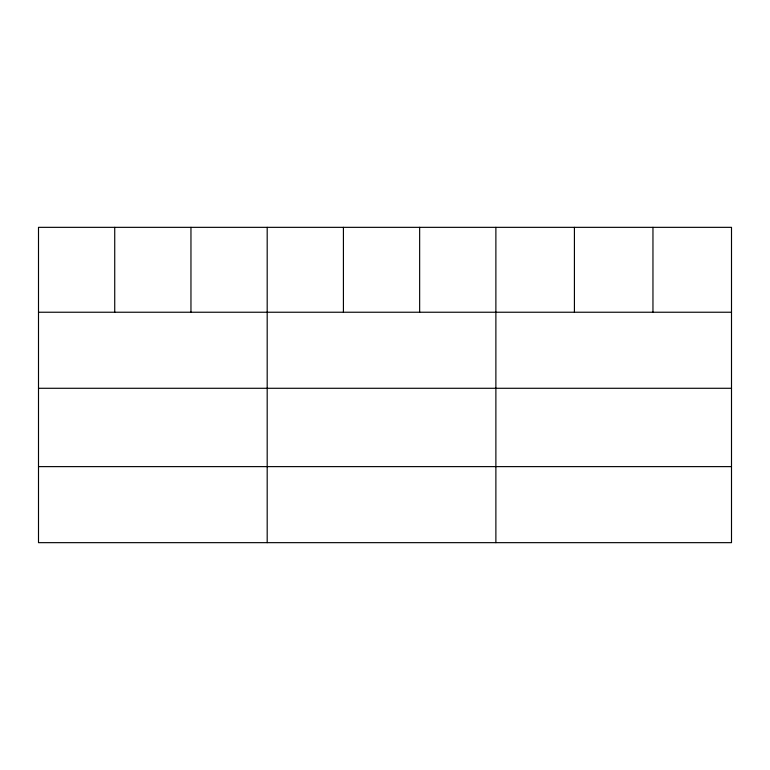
<?xml version="1.0" encoding="UTF-8"?>
<svg xmlns="http://www.w3.org/2000/svg" width="770" height="770" viewBox="0 0 770 770"><rect width="100%" height="100%" fill="white"/><g stroke="black" fill="none" stroke-linecap="round" stroke-linejoin="round"><path stroke-width="1.16" d="M731.5 388.282L731.5 227.343L38.5 227.343L38.5 542.657L731.5 542.657L731.5 388.282L38.5 388.282M38.5 312.235L731.5 312.235M38.5 466.62L731.5 466.62M652.96 227.343L652.96 312.235M574.42 227.343L574.42 312.235M495.88 227.343L495.88 542.657M419.65 227.343L419.65 312.235M343.42 227.343L343.42 312.235M267.19 227.343L267.19 542.657M190.96 227.343L190.96 312.235M114.73 227.343L114.73 312.235"/></g></svg>
